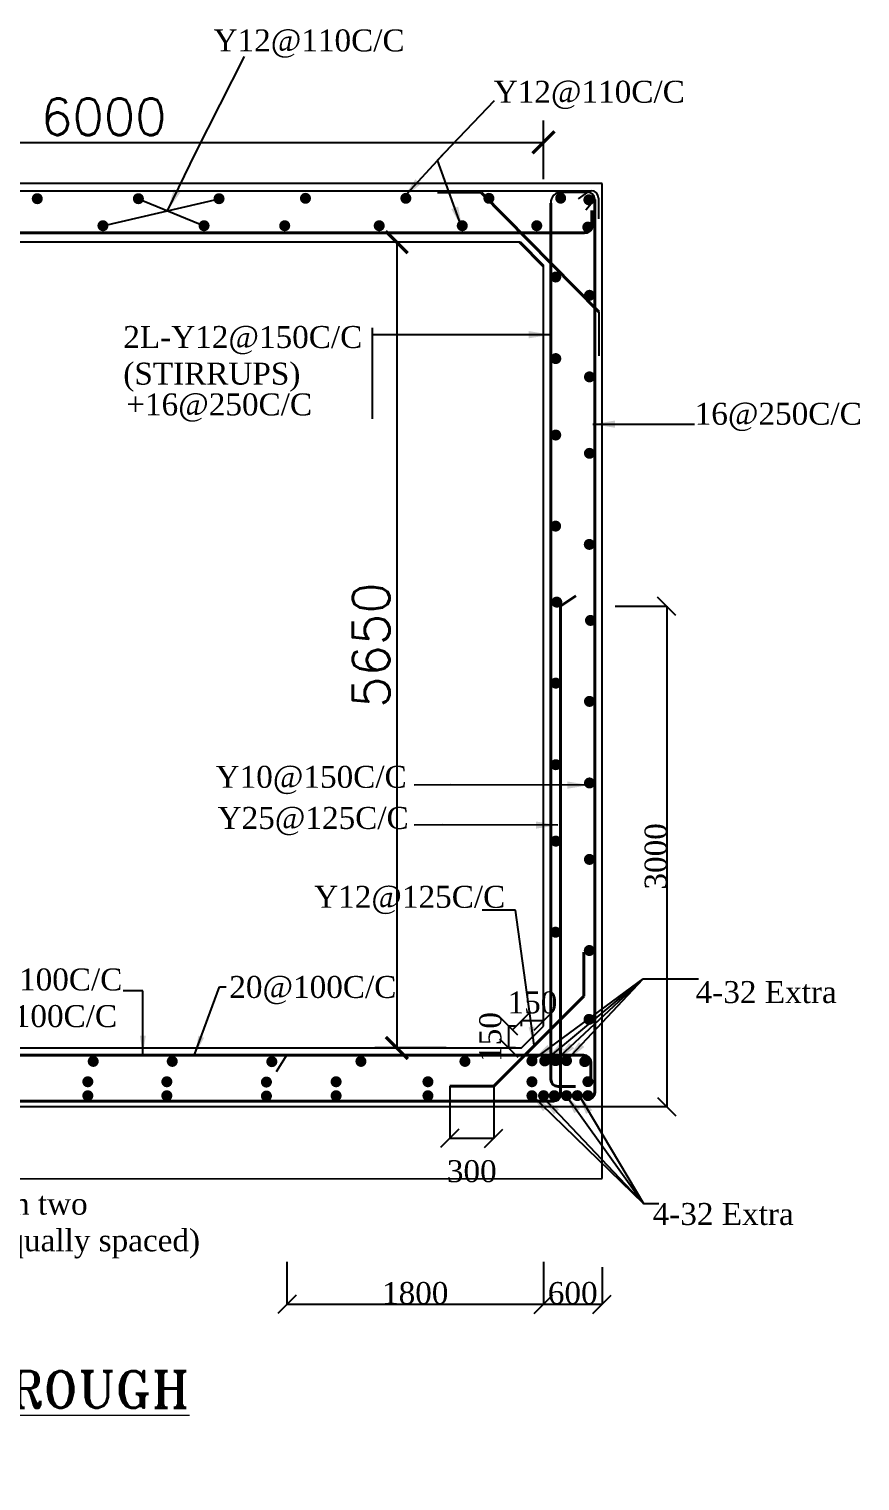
# Model space of a CAD drawing. Header units: inches. Extents: x -400915 to 515323, y 79868 to 577806.
# Drawn here: x 182323 to 187993, y 263364 to 273275 of the extents above; entities that cross this region are included whole.
import ezdxf

# ---------------------------------------------------------------- set-up
doc = ezdxf.new("R2010")
doc.units = ezdxf.units.IN
doc.header["$LTSCALE"] = 0.315
doc.header["$MEASUREMENT"] = 0
doc.layers.get('0').update_dxf_attribs({"color": 9})
for name, color, linetype, lineweight in [('crass barrier', 1, 'Continuous', 20), ('RFC', 4, 'Continuous', 40), ('STRUC', 2, 'Continuous', 20), ('TXC', 7, 'Continuous', 40)]:
    doc.layers.add(name, color=color, linetype=linetype, lineweight=lineweight)
for name, color, linetype in [('rec', 7, 'Continuous'), ('stru', 2, 'Continuous'), ('TEXT', 3, 'Continuous')]:
    doc.layers.add(name, color=color, linetype=linetype)
doc.styles.add('ROMANS', font='ROMANS')
doc.styles.add('ROMANT', font='romant.shx')
doc.styles.get("Standard").update_dxf_attribs({"font": 'romantic.ttf'})
doc.dimstyles.new('75', dxfattribs={"dimscale": 0, "dimtxt": 2.5, "dimasz": 2.5, "dimexe": 1.5, "dimexo": 1.5, "dimgap": 1, "dimtad": 1, "dimdec": 0, "dimzin": 0, "dimdsep": 46, "dimtxsty": 'ROMANS', "dimblk": 'ARCHTICK', "dimcen": -0.75, "dimclrd": 1, "dimclre": 1, "dimclrt": 3, "dimadec": 0, "dimazin": 0, "dimtfac": 1, "dimtdec": 0, "dimtofl": 0, "dimtmove": 0, "dimatfit": 3, "dimfxl": 1, "dimtolj": 1, "dimtzin": 0, "dimarcsym": 0})
doc.dimstyles.new('kri', dxfattribs={"dimtxt": 150, "dimasz": 125, "dimexe": 0.18, "dimexo": 0.0625, "dimgap": 0.09, "dimtad": 1, "dimdec": 0, "dimrnd": 1, "dimzin": 0, "dimdsep": 46, "dimtxsty": 'Standard', "dimblk": 'OBLIQUE', "dimcen": 0.09, "dimclrd": 1, "dimclre": 5, "dimclrt": 3, "dimadec": 0, "dimazin": 0, "dimtfac": 1, "dimtdec": 0, "dimtofl": 0, "dimtmove": 2, "dimatfit": 3, "dimfxl": 1, "dimtolj": 1, "dimtzin": 0, "dimarcsym": 0})

# ---------------------------------------------------------------- blocks, each defined once
blk = doc.blocks.new('_ArchTick')
at = {"layer": 'crass barrier', "color": 0, "const_width": 0.15}
blk.add_lwpolyline([(-0.5, -0.5), (0.5, 0.5)], dxfattribs=at)
blk = doc.blocks.new('*D121')
at = {"layer": 'Defpoints', "color": 0, "linetype": 'Continuous', "transparency": 16777216}
for p in [(185485.1, 271819.7), (184832.2, 266319.7), (185320.3, 266319.7)]:
    blk.add_point(p, dxfattribs=at)
at = {"layer": 'STRUC', "color": 1, "linetype": 'Continuous', "lineweight": -2, "transparency": 16777216}
for p, q in [((185335.1, 271819.7), (184682.2, 271819.7)), ((184832.2, 271819.7), (184832.2, 266319.7)), ((185170.3, 266319.7), (184682.2, 266319.7))]:
    blk.add_line(p, q, dxfattribs=at)
at = {"layer": 'STRUC', "color": 1, "linetype": 'Continuous', "lineweight": -2, "transparency": 16777216, "xscale": 150, "yscale": 150, "zscale": 150}
for p, rotation in [((184832.2, 271819.7), 90), ((184832.2, 266319.7), 270)]:
    blk.add_blockref('_ArchTick', p, dxfattribs=dict(at, rotation=rotation))
at = {"layer": 'STRUC', "color": 3, "linetype": 'Continuous', "transparency": 16777216, "insert": (184657.2, 269069.7), "char_height": 250, "attachment_point": 5, "rotation": 90, "style": 'ROMANS'}
blk.add_mtext('\\A1;5650', dxfattribs=at)
blk = doc.blocks.new('*D122')
at = {"layer": 'Defpoints', "color": 0, "linetype": 'Continuous', "transparency": 16777216}
for p in [(185833.4, 272501), (179833.4, 272100.4), (185833.4, 272100.4)]:
    blk.add_point(p, dxfattribs=at)
at = {"layer": 'STRUC', "color": 1, "linetype": 'Continuous', "lineweight": -2, "transparency": 16777216}
for p, q in [((179833.4, 272250.4), (179833.4, 272651)), ((185833.4, 272250.4), (185833.4, 272651)), ((179833.4, 272501), (185833.4, 272501))]:
    blk.add_line(p, q, dxfattribs=at)
at = {"layer": 'STRUC', "color": 1, "linetype": 'Continuous', "lineweight": -2, "transparency": 16777216, "xscale": 150, "yscale": 150, "zscale": 150, "rotation": 180}
blk.add_blockref('_ArchTick', (179833.4, 272501), dxfattribs=at)
at = {"layer": 'STRUC', "color": 1, "linetype": 'Continuous', "lineweight": -2, "transparency": 16777216, "xscale": 150, "yscale": 150, "zscale": 150}
blk.add_blockref('_ArchTick', (185833.4, 272501), dxfattribs=at)
at = {"layer": 'STRUC', "color": 3, "linetype": 'Continuous', "transparency": 16777216, "insert": (182833.4, 272676), "char_height": 250, "attachment_point": 5, "style": 'ROMANS'}
blk.add_mtext('\\A1;6000', dxfattribs=at)
blk = doc.blocks.new('_Oblique')
at = {"color": 0, "linetype": 'ByBlock', "lineweight": -2}
blk.add_line((-0.5, -0.5), (0.5, 0.5), dxfattribs=at)
blk = doc.blocks.new('*D117')
at = {"layer": 'Defpoints', "color": 0, "ltscale": 0.5, "transparency": 16777216}
for p in [(186323.4, 269335.3), (186233.4, 265919.7), (186675.3, 265919.7)]:
    blk.add_point(p, dxfattribs=at)
at = {"layer": 'rec', "color": 5, "lineweight": -2, "ltscale": 0.5, "transparency": 16777216}
for p, q in [((186323.5, 269335.3), (186675.5, 269335.3)), ((186233.5, 265919.7), (186675.5, 265919.7))]:
    blk.add_line(p, q, dxfattribs=at)
at = {"layer": 'rec', "color": 1, "lineweight": -2, "ltscale": 0.5, "transparency": 16777216}
blk.add_line((186675.3, 269335.3), (186675.3, 265919.7), dxfattribs=at)
at = {"layer": 'rec', "color": 1, "lineweight": -2, "ltscale": 0.5, "transparency": 16777216, "xscale": 125, "yscale": 125, "zscale": 125}
for p, rotation in [((186675.3, 269335.3), 90), ((186675.3, 265919.7), 270)]:
    blk.add_blockref('_Oblique', p, dxfattribs=dict(at, rotation=rotation))
at = {"layer": 'rec', "color": 3, "ltscale": 0.5, "transparency": 16777216, "insert": (186600.2, 267627.5), "char_height": 150, "attachment_point": 5, "rotation": 90}
blk.add_mtext('\\A1;3000', dxfattribs=at)
blk = doc.blocks.new('*D119')
at = {"layer": 'Defpoints', "color": 0, "ltscale": 0.5, "transparency": 16777216}
for p in [(185194.4, 266060), (185494.4, 266060), (185494.4, 265703.2)]:
    blk.add_point(p, dxfattribs=at)
at = {"layer": 'rec', "color": 5, "lineweight": -2, "ltscale": 0.5, "transparency": 16777216}
for p, q in [((185194.4, 266059.9), (185194.4, 265703)), ((185494.4, 266059.9), (185494.4, 265703))]:
    blk.add_line(p, q, dxfattribs=at)
at = {"layer": 'rec', "color": 1, "lineweight": -2, "ltscale": 0.5, "transparency": 16777216}
blk.add_line((185194.4, 265703.2), (185494.4, 265703.2), dxfattribs=at)
at = {"layer": 'rec', "color": 1, "lineweight": -2, "ltscale": 0.5, "transparency": 16777216, "xscale": 125, "yscale": 125, "zscale": 125, "rotation": 180}
blk.add_blockref('_Oblique', (185194.4, 265703.2), dxfattribs=at)
at = {"layer": 'rec', "color": 1, "lineweight": -2, "ltscale": 0.5, "transparency": 16777216, "xscale": 125, "yscale": 125, "zscale": 125}
blk.add_blockref('_Oblique', (185494.4, 265703.2), dxfattribs=at)
at = {"layer": 'rec', "color": 3, "ltscale": 0.5, "transparency": 16777216, "insert": (185344.4, 265477.9), "char_height": 150, "attachment_point": 5}
blk.add_mtext('\\A1;300', dxfattribs=at)
blk = doc.blocks.new('*D244')
at = {"layer": 'Defpoints', "color": 0, "ltscale": 0.5, "transparency": 16777216}
for p in [(185833.4, 264822.9), (186233.5, 264822.9), (186233.5, 264571)]:
    blk.add_point(p, dxfattribs=at)
at = {"layer": 'rec', "color": 5, "lineweight": -2, "ltscale": 0.5, "transparency": 16777216}
for p, q in [((185833.4, 264822.8), (185833.4, 264570.8)), ((186233.5, 264822.8), (186233.5, 264570.8))]:
    blk.add_line(p, q, dxfattribs=at)
at = {"layer": 'rec', "color": 1, "lineweight": -2, "ltscale": 0.5, "transparency": 16777216}
blk.add_line((185833.4, 264571), (186233.5, 264571), dxfattribs=at)
at = {"layer": 'rec', "color": 1, "lineweight": -2, "ltscale": 0.5, "transparency": 16777216, "xscale": 125, "yscale": 125, "zscale": 125, "rotation": 180}
blk.add_blockref('_Oblique', (185833.4, 264571), dxfattribs=at)
at = {"layer": 'rec', "color": 1, "lineweight": -2, "ltscale": 0.5, "transparency": 16777216, "xscale": 125, "yscale": 125, "zscale": 125}
blk.add_blockref('_Oblique', (186233.5, 264571), dxfattribs=at)
at = {"layer": 'rec', "color": 3, "ltscale": 0.5, "transparency": 16777216, "insert": (186033.4, 264646.1), "char_height": 150, "attachment_point": 5}
blk.add_mtext('\\A1;600', dxfattribs=at)
blk = doc.blocks.new('*D261')
at = {"layer": 'Defpoints', "color": 0, "ltscale": 0.5, "transparency": 16777216}
for p in [(184083.4, 264860.1), (185833.4, 264859.3), (185833.4, 264571)]:
    blk.add_point(p, dxfattribs=at)
at = {"layer": 'rec', "color": 5, "lineweight": -2, "ltscale": 0.5, "transparency": 16777216}
for p, q in [((184083.4, 264860), (184083.4, 264570.8)), ((185833.4, 264859.2), (185833.4, 264570.8))]:
    blk.add_line(p, q, dxfattribs=at)
at = {"layer": 'rec', "color": 1, "lineweight": -2, "ltscale": 0.5, "transparency": 16777216}
blk.add_line((184083.4, 264571), (185833.4, 264571), dxfattribs=at)
at = {"layer": 'rec', "color": 1, "lineweight": -2, "ltscale": 0.5, "transparency": 16777216, "xscale": 125, "yscale": 125, "zscale": 125, "rotation": 180}
blk.add_blockref('_Oblique', (184083.4, 264571), dxfattribs=at)
at = {"layer": 'rec', "color": 1, "lineweight": -2, "ltscale": 0.5, "transparency": 16777216, "xscale": 125, "yscale": 125, "zscale": 125}
blk.add_blockref('_Oblique', (185833.4, 264571), dxfattribs=at)
at = {"layer": 'rec', "color": 3, "ltscale": 0.5, "transparency": 16777216, "insert": (184958.4, 264646.1), "char_height": 150, "attachment_point": 5}
blk.add_mtext('\\A1;1800', dxfattribs=at)
blk = doc.blocks.new('*D262')
at = {"layer": 'Defpoints', "color": 0, "ltscale": 0.5, "transparency": 16777216}
for p in [(185683.4, 266504.4), (185683.4, 266469.7), (185833.4, 266469.7)]:
    blk.add_point(p, dxfattribs=at)
at = {"layer": 'rec', "color": 5, "lineweight": -2, "ltscale": 0.5, "transparency": 16777216}
for p, q in [((185683.4, 266469.7), (185683.4, 266504.6)), ((185833.4, 266469.7), (185833.4, 266504.6))]:
    blk.add_line(p, q, dxfattribs=at)
at = {"layer": 'rec', "color": 1, "lineweight": -2, "ltscale": 0.5, "transparency": 16777216}
blk.add_line((185833.4, 266504.4), (185683.4, 266504.4), dxfattribs=at)
at = {"layer": 'rec', "color": 1, "lineweight": -2, "ltscale": 0.5, "transparency": 16777216, "xscale": 125, "yscale": 125, "zscale": 125, "rotation": 180}
blk.add_blockref('_Oblique', (185683.4, 266504.4), dxfattribs=at)
at = {"layer": 'rec', "color": 1, "lineweight": -2, "ltscale": 0.5, "transparency": 16777216, "xscale": 125, "yscale": 125, "zscale": 125}
blk.add_blockref('_Oblique', (185833.4, 266504.4), dxfattribs=at)
at = {"layer": 'rec', "color": 3, "ltscale": 0.5, "transparency": 16777216, "insert": (185758.4, 266629.4), "char_height": 150, "attachment_point": 5}
blk.add_mtext('\\A1;150', dxfattribs=at)
blk = doc.blocks.new('*D263')
at = {"layer": 'Defpoints', "color": 0, "ltscale": 0.5, "transparency": 16777216}
for p in [(185596.7, 266469.7), (185642.4, 266469.7), (185642.3, 266319.7)]:
    blk.add_point(p, dxfattribs=at)
at = {"layer": 'rec', "color": 5, "lineweight": -2, "ltscale": 0.5, "transparency": 16777216}
for p, q in [((185642.3, 266469.7), (185596.5, 266469.7)), ((185642.3, 266319.7), (185596.5, 266319.7))]:
    blk.add_line(p, q, dxfattribs=at)
at = {"layer": 'rec', "color": 1, "lineweight": -2, "ltscale": 0.5, "transparency": 16777216}
blk.add_line((185596.7, 266319.7), (185596.7, 266469.7), dxfattribs=at)
at = {"layer": 'rec', "color": 1, "lineweight": -2, "ltscale": 0.5, "transparency": 16777216, "xscale": 125, "yscale": 125, "zscale": 125}
for p, rotation in [((185596.7, 266469.7), 90), ((185596.7, 266319.7), 270)]:
    blk.add_blockref('_Oblique', p, dxfattribs=dict(at, rotation=rotation))
at = {"layer": 'rec', "color": 3, "ltscale": 0.5, "transparency": 16777216, "insert": (185471.7, 266394.7), "char_height": 150, "attachment_point": 5, "rotation": 90}
blk.add_mtext('\\A1;150', dxfattribs=at)

msp = doc.modelspace()

# ---------------------------------------------------------------- linework, layer by layer
at = {"layer": 'rec', "ltscale": 0.5}
for p, q in [((173218.5, 272170.8), (186159, 272171.1)), ((185958.4, 272161.6), (186133.4, 272161.6)), ((186133.4, 272161.6), (186070.9, 272115.4)), ((182827.6, 271932.1), (183619.6, 272116.7)), ((183069.3, 272116.7), (183517.4, 271932.1)), ((186183.4, 272111.6), (186123.4, 272038.7)), ((186209, 272121.1), (186209, 271978.3)), ((186233.5, 265428.4), (186233.5, 265919.7)), ((173033.4, 265419.3), (186233.5, 265428.4))]:
    msp.add_line(p, q, dxfattribs=at)
at = {"layer": 'rec', "color": 4, "ltscale": 0.5}
for p, q in [((185410.5, 272156.5), (185110.5, 272156.5)), ((186210.8, 271344.9), (186210.8, 271044.9)), ((184083.4, 266272.9), (184010.2, 266157.1))]:
    msp.add_line(p, q, dxfattribs=at)
at = {"layer": 'rec', "color": 1, "ltscale": 0.5}
msp.add_line((184665.4, 271234.3), (184665.4, 270614.9), dxfattribs=at)
at = {"layer": 'rec', "ltscale": 0.5}
for centre, radius, start, end in [((185958.4, 272086.6), 75, 90, 180), ((186133.4, 272111.6), 50, 0, 90), ((186159, 272121.1), 50, 0, 90)]:
    msp.add_arc(centre, radius, start, end, dxfattribs=at)
at = {"layer": 'RFC'}
for p, q in [((186210.8, 271344.9), (185410.5, 272156.5)), ((185883.4, 266106.9), (185883.4, 272086.6)), ((186164.7, 271932.9), (186164.7, 272036.4)), ((186183.4, 266017.4), (186183.4, 272111.6)), ((186114.7, 271882.9), (179517.6, 271882.9)), ((185950.6, 269335.3), (186053.8, 269405.8)), ((185950.6, 269335.3), (185950.6, 265997.1)), ((186108.5, 266674), (186108.5, 266974)), ((185494.4, 266060), (186108.5, 266674)), ((179283.4, 266269.7), (186107.4, 266269.7)), ((186157.4, 266219.7), (186157.4, 266067.7)), ((185494.4, 266060), (185194.4, 266060)), ((185933.4, 266056.9), (186051.8, 266056.9)), ((179540.5, 265957.2), (185901.2, 265957.5))]:
    msp.add_line(p, q, dxfattribs=at)
at = {"layer": 'RFC', "color": 2}
msp.add_line((185833.4, 271656.4), (185672.4, 271819.7), dxfattribs=at)
at = {"layer": 'RFC', "const_width": 37.5}
for points in [[(182360.7, 272116.7, 1), (182398.2, 272116.7, 1)], [(183050.5, 272116.7, 1), (183088, 272116.7, 1)], [(183600.9, 272116.7, 1), (183638.4, 272116.7, 1)], [(184190.7, 272119.2, 1), (184228.2, 272119.2, 1)], [(184875.9, 272119.2, 1), (184913.4, 272119.2, 1)], [(185442.6, 272119.2, 1), (185480.1, 272119.2, 1)], [(185932.2, 272120.2, 1), (185969.7, 272120.2, 1)], [(186124.6, 272109.1, 1), (186162.1, 272109.1, 1)], [(182808.8, 271932.1, 1), (182846.3, 271932.1, 1)], [(183498.6, 271932.1, 1), (183536.1, 271932.1, 1)], [(184049, 271932.1, 1), (184086.5, 271932.1, 1)], [(184694.1, 271932.1, 1), (184731.6, 271932.1, 1)], [(185260.7, 271932.1, 1), (185298.2, 271932.1, 1)], [(185769, 271932.1, 1), (185806.5, 271932.1, 1)], [(186117.4, 271922.6, 1), (186154.9, 271922.6, 1)], [(185898.7, 271582, 1), (185936.2, 271582, 1)], [(186128.8, 271457.2, 1), (186166.3, 271457.2, 1)], [(185898.7, 271025.2, 1), (185936.2, 271025.2, 1)], [(186128.8, 270900.4, 1), (186166.3, 270900.4, 1)], [(185898.5, 270503.5, 1), (185936, 270503.5, 1)], [(186128.6, 270378.7, 1), (186166.1, 270378.7, 1)], [(185897.5, 269881.9, 1), (185935, 269881.9, 1)], [(186127.6, 269757.1, 1), (186165.1, 269757.1, 1)], [(185905.6, 269363, 1), (185943.1, 269363, 1)], [(186135.7, 269238.2, 1), (186173.2, 269238.2, 1)], [(185898.7, 268810.2, 1), (185936.2, 268810.2, 1)], [(186128.8, 268685.4, 1), (186166.3, 268685.4, 1)], [(185898.7, 268253.4, 1), (185936.2, 268253.4, 1)], [(186128.8, 268128.6, 1), (186166.3, 268128.6, 1)], [(185898.5, 267731.7, 1), (185936, 267731.7, 1)], [(186128.6, 267606.9, 1), (186166.1, 267606.9, 1)], [(185897.5, 267110, 1), (185935, 267110, 1)], [(186127.6, 266985.2, 1), (186165.1, 266985.2, 1)], [(186125.8, 266515.1, 1), (186163.3, 266515.1, 1)], [(182742.4, 266228.3, 1), (182779.9, 266228.3, 1)], [(183281.6, 266228.3, 1), (183319.1, 266228.3, 1)], [(183961.1, 266226.3, 1), (183998.6, 266226.3, 1)], [(184569.3, 266228.3, 1), (184606.8, 266228.3, 1)], [(185278.9, 266228.3, 1), (185316.4, 266228.3, 1)], [(185736.2, 266231.8, 1), (185773.7, 266231.8, 1)], [(185823.6, 266231.4, 1), (185861.1, 266231.4, 1)], [(185897.5, 266233.2, 1), (185935, 266233.2, 1)], [(185972.3, 266233.2, 1), (186009.8, 266233.2, 1)], [(186096.1, 266226.7, 1), (186133.6, 266226.7, 1)], [(182705.6, 266089.3, 1), (182743.1, 266089.3, 1)], [(183244.8, 266089.3, 1), (183282.3, 266089.3, 1)], [(183924.3, 266087.3, 1), (183961.8, 266087.3, 1)], [(184399.8, 266089.3, 1), (184437.3, 266089.3, 1)], [(185026.6, 266089.3, 1), (185064.1, 266089.3, 1)], [(185736.2, 266089.3, 1), (185773.7, 266089.3, 1)], [(186118.1, 266089.9, 1), (186155.6, 266089.9, 1)], [(182705.6, 265993.8, 1), (182743.1, 265993.8, 1)], [(183244.8, 265993.8, 1), (183282.3, 265993.8, 1)], [(183924.3, 265991.9, 1), (183961.8, 265991.9, 1)], [(184399.8, 265993.8, 1), (184437.3, 265993.8, 1)], [(185026.6, 265993.8, 1), (185064.1, 265993.8, 1)], [(185736.2, 265993.8, 1), (185773.7, 265993.8, 1)], [(185815.6, 265994.4, 1), (185853.1, 265994.4, 1)], [(185888.8, 265994.3, 1), (185926.3, 265994.3, 1)], [(185972.6, 265994.4, 1), (186010.1, 265994.4, 1)], [(186045.8, 265994.4, 1), (186083.3, 265994.4, 1)], [(186118.1, 265994.4, 1), (186155.6, 265994.4, 1)], [(186118.1, 265994.4, 1), (186155.6, 265994.4, 1)], [(186118.1, 265994.4, 1), (186155.6, 265994.4, 1)]]:
    msp.add_lwpolyline(points, format="xyb", close=True, dxfattribs=at)
at = {"layer": 'RFC'}
for centre, radius, start, end in [((186114.7, 271932.9), 50, 270, 0), ((186107.4, 266219.7), 50, 0, 90), ((185933.4, 266106.9), 50, 180, 270), ((185901.3, 266008.1), 50.5, 269.87861, 347.49104), ((186133.4, 266017.4), 50, 270, 0)]:
    msp.add_arc(centre, radius, start, end, dxfattribs=at)
at = {"layer": 'stru'}
for p, q in [((186233.4, 272219.7), (173033.4, 272219.4)), ((186233.4, 272219.7), (186233.4, 272219.7)), ((186233.4, 265919.7), (186233.4, 272219.7)), ((185672.4, 271819.7), (179994.4, 271819.7)), ((185833.4, 266469.7), (185833.4, 271656.4)), ((185683.4, 266319.7), (185833.4, 266469.7)), ((179983.4, 266319.7), (185683.4, 266319.7))]:
    msp.add_line(p, q, dxfattribs=at)
at = {"layer": 'stru', "ltscale": 0.5}
msp.add_line((173033.4, 265919.4), (186233.4, 265919.7), dxfattribs=at)

# ---------------------------------------------------------------- texts
at = {"layer": 'TEXT', "ltscale": 0.5, "char_height": 150}
for s, insert, width, attachment_point in [('Y12@110C/C', (183582.3, 273272), 2156.891, 1), ('Y12@110C/C', (185494.3, 272921.7), 2156.891, 1), ('2L-Y12@150C/C\\P(STIRRUPS)', (182966.3, 271247.6), 1661.961, 1), ('+16@250C/C', (182986.6, 270787.6), 1370.641, 1), ('16@250C/C', (186865.5, 270723.8), 2082.087, 1), ('Y10@150C/C', (183596.5, 268245.5), 2082.087, 1), ('Y25@125C/C', (183610.1, 267964.8), 2082.087, 1), ('Y12@125C/C', (184268.9, 267426.6), 2156.891, 1), ('Y25@100C/C\\P+20@100C/C', (181656.1, 266862.5), 3356.891, 1), ('20@100C/C', (183689.6, 266811.3), 2156.891, 1), ('4-32 Extra', (186872, 266624.3), 1856.891, 7), ('94-Y32in two layers(equally spaced)', (181458.5, 264882.6), 2156.891, 7), ('4-32 Extra', (186578.5, 265109.5), 1856.891, 7)]:
    msp.add_mtext(s, dxfattribs=dict(at, insert=insert, width=width, attachment_point=attachment_point))
at = {"layer": 'TXC', "lineweight": 18, "insert": (180020.9, 263739.5), "char_height": 250, "width": 9218.701, "attachment_point": 5, "style": 'ROMANT'}
msp.add_mtext('{\\LREINFORCEMENT DETAILS OF TROUGH\\P(AT MID SECTION)}', dxfattribs=at)

# ---------------------------------------------------------------- dimensions: what is measured, and where the dimension line sits
at = {"layer": 'rec', "ltscale": 0.5}
dim = msp.add_linear_dim(base=(186675.3, 265919.7), p1=(186323.4, 269335.3), p2=(186233.4, 265919.7), angle=90, text='3000', dimstyle='kri', dxfattribs=at)
dim.commit()
dim.dimension.update_dxf_attribs({"geometry": '*D117', "text_midpoint": (186600.2, 267627.5)})
for base, p1, p2, picture, middle in [((185683.4, 266504.4), (185833.4, 266469.7), (185683.4, 266469.7), '*D262', (185758.4, 266629.4)), ((185494.4, 265703.2), (185194.4, 266060), (185494.4, 266060), '*D119', (185344.4, 265477.9))]:
    dim = msp.add_linear_dim(base=base, p1=p1, p2=p2, dimstyle='kri', dxfattribs=at)
    dim.commit()
    dim.dimension.update_dxf_attribs({"geometry": picture, "text_midpoint": middle})
dim = msp.add_linear_dim(base=(185596.7, 266469.7), p1=(185642.3, 266319.7), p2=(185642.4, 266469.7), angle=90, dimstyle='kri', dxfattribs=at)
dim.commit()
dim.dimension.update_dxf_attribs({"geometry": '*D263', "text_midpoint": (185471.7, 266394.7)})
for base, p1, p2, text, picture, middle in [((185833.4, 264571), (184083.4, 264860.1), (185833.4, 264859.3), '1800', '*D261', (184958.4, 264646.1)), ((186233.5, 264571), (185833.4, 264822.9), (186233.5, 264822.9), '600', '*D244', (186033.4, 264646.1))]:
    dim = msp.add_linear_dim(base=base, p1=p1, p2=p2, text=text, dimstyle='kri', dxfattribs=at)
    dim.commit()
    dim.dimension.update_dxf_attribs({"geometry": picture, "text_midpoint": middle})
at = {"layer": 'STRUC', "linetype": 'Continuous'}
dim = msp.add_linear_dim(base=(185833.4, 272501), p1=(179833.4, 272100.4), p2=(185833.4, 272100.4), dimstyle='75', override={"dimscale": 100, "dimasz": 1.5, "dimgap": 0.5, "dimtmove": 2}, dxfattribs=at)
dim.commit()
dim.dimension.update_dxf_attribs({"geometry": '*D122', "text_midpoint": (182833.4, 272676)})
dim = msp.add_linear_dim(base=(184832.2, 266319.7), p1=(185485.1, 271819.7), p2=(185320.3, 266319.7), angle=90, text='5650', dimstyle='75', override={"dimscale": 100, "dimasz": 1.5, "dimgap": 0.5, "dimtmove": 2}, dxfattribs=at)
dim.commit()
dim.dimension.update_dxf_attribs({"geometry": '*D121', "text_midpoint": (184657.2, 269069.7)})

# ---------------------------------------------------------------- leaders
at = {"layer": 'rec', "ltscale": 0.5}
for points, override in [([(183268.1, 272034.8), (183460.3, 272431.2), (183792.9, 273086.2)], {"dimasz": 150, "dimgap": 0.09, "dimtad": 0}), ([(184876.1, 272121.5), (185160.4, 272432.9), (185499.5, 272786.1)], {"dimasz": 150, "dimgap": 0.09, "dimtad": 0}), ([(185279.5, 271913.3), (185111, 272378.7), (185499.5, 272786.1)], {"dimasz": 150, "dimgap": 0.09, "dimtad": 0}), ([(185883.4, 271188.2), (185493.7, 271188.3), (184665.4, 271188.4)], {"dimasz": 150, "dimgap": 0.09, "dimtad": 0}), ([(186171.4, 270577.2), (186486.2, 270578.2), (186864.6, 270577.8)], {"dimasz": 150, "dimgap": 0.09, "dimtad": 0}), ([(186147.4, 268114), (185200.8, 268114.9), (184950.3, 268114.6)], {"dimasz": 150, "dimgap": 0.09, "dimtad": 0}), ([(185931.9, 267841), (185146.5, 267841.9), (184950.3, 267841.5)], {"dimasz": 150, "dimgap": 0.09, "dimtad": 0}), ([(185769.1, 266340), (185643.4, 267260.6), (185415.6, 267260.6)], {"dimgap": 0.09, "dimtad": 0}), ([(183099.8, 266278.9), (183099.4, 266709.1), (182966, 266709.1)], {"dimgap": 0.09, "dimtad": 0}), ([(183455, 266278.9), (183623.7, 266736.1), (183668, 266736.1)], {"dimgap": 0.09, "dimtad": 0}), ([(185740.1, 266010.4), (186516.1, 265259.1), (186621.4, 265259.1)], {"dimasz": 150, "dimgap": 0.09, "dimtad": 0}), ([(185819.5, 265992.3), (186516.1, 265259.1), (186621.4, 265259.1)], {"dimasz": 150, "dimgap": 0.09, "dimtad": 0}), ([(185976.5, 266011.1), (186516.1, 265259.1), (186621.4, 265259.1)], {"dimasz": 150, "dimgap": 0.09, "dimtad": 0}), ([(186068.5, 266011), (186516.1, 265259.1), (186621.4, 265259.1)], {"dimasz": 150, "dimgap": 0.09, "dimtad": 0})]:
    msp.add_leader(points, dimstyle='kri', override=override, dxfattribs=at)
at = {"layer": 'RFC'}
for points in [[(185755, 266231.8), (186513.6, 266790.8), (186891.3, 266790.8)], [(185842.3, 266231.4), (186513.6, 266790.8), (186891.3, 266790.8)], [(185916.3, 266233.2), (186513.6, 266790.8), (186891.3, 266790.8)], [(185991.1, 266233.2), (186513.6, 266790.8), (186891.3, 266790.8)]]:
    msp.add_leader(points, dimstyle='kri', override={"dimasz": 150, "dimgap": 0.09, "dimtad": 0}, dxfattribs=at)

doc.saveas('drawing.dxf')
